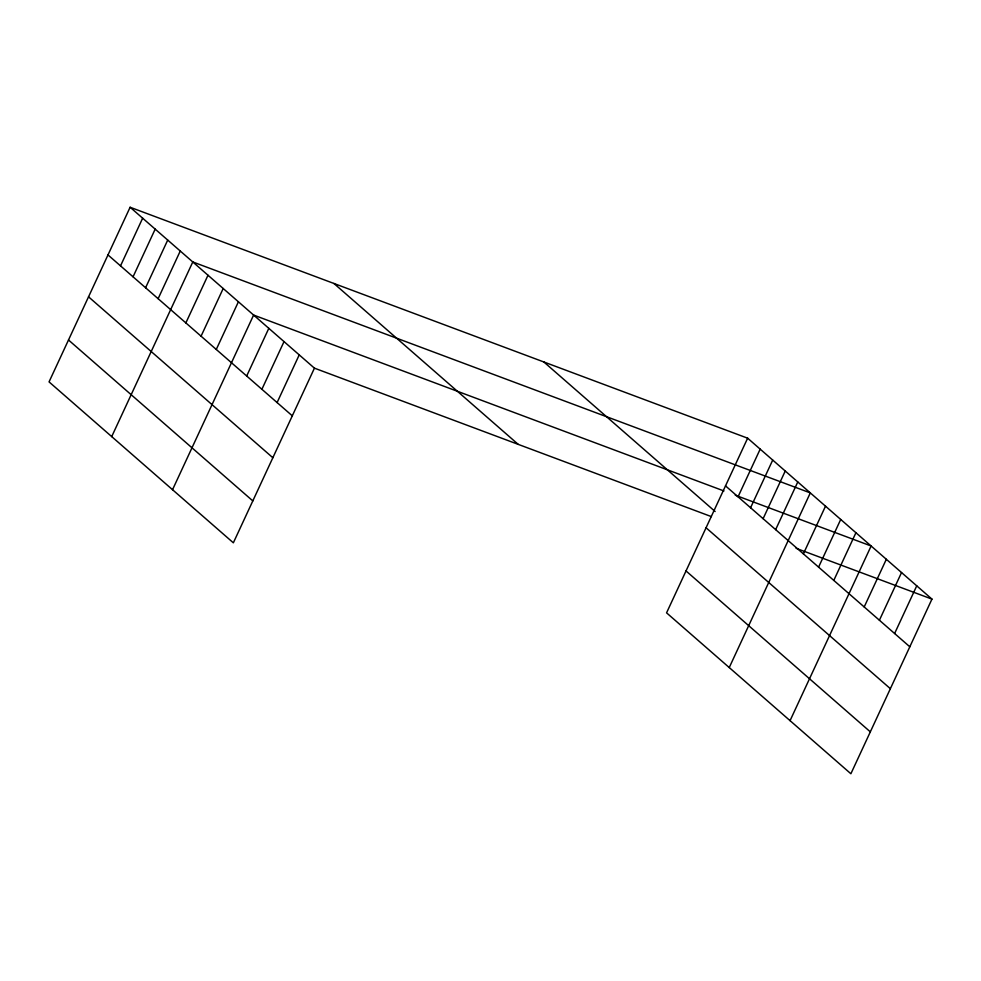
<?xml version="1.0" encoding="UTF-8"?>
<svg xmlns="http://www.w3.org/2000/svg" width="981" height="981" viewBox="0 0 981 981"><rect width="100%" height="100%" fill="white"/><g stroke="black" fill="none" stroke-linecap="round" stroke-linejoin="round"><path stroke-width="1.47" d="M130.117 207.249L49.05 381.891L233.355 542.812L314.435 368.157L130.117 207.249L747.645 438.188L931.95 599.109L850.883 773.751L666.565 612.843L747.645 438.188M120.528 265.863L142.65 218.187M133.06 276.801L155.182 229.125M145.593 287.752L167.714 240.075M158.125 298.69L180.259 251.013M111.711 436.606L192.791 261.952L810.306 492.903L729.239 667.558M185.863 322.908L207.997 275.232M201.068 336.189L223.202 288.5M216.274 349.457L238.408 301.78M172.533 489.703L253.613 315.06L723.953 490.966M246.685 376.005L268.819 328.328M261.89 389.285L284.024 341.609M277.096 402.566L299.23 354.877M738.043 496.815L760.177 449.126M750.575 507.753L772.709 460.077M763.108 518.691L785.241 471.015M775.64 529.642L797.774 481.953M803.378 553.86L825.512 506.171M818.583 567.128L840.717 519.452M833.789 580.409L855.923 532.732M790.061 720.655L871.128 546L735.272 495.197M864.2 606.957L886.333 559.28M879.405 620.237L901.539 572.548M894.611 633.505L916.745 585.829M314.435 368.157L711.372 516.607M796.094 548.293L931.95 599.109M725.511 485.865L909.816 646.786M543.854 361.977L715.137 511.518M706.062 527.766L890.368 688.687M686.013 570.942L870.331 731.851M333.908 283.46L518.213 444.368M107.984 254.925L292.301 415.834M88.535 296.826L272.853 457.735M68.498 339.99L252.816 500.911"/></g></svg>
